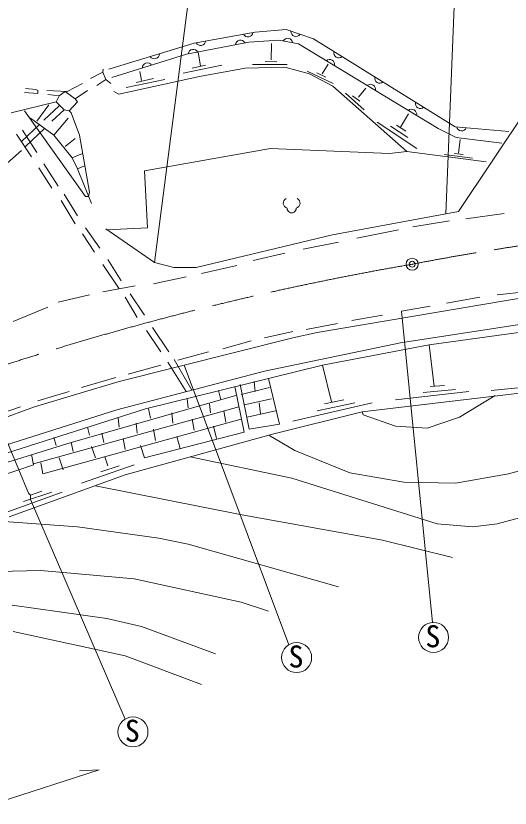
# Model space of a CAD drawing. Units: millimetres, scale not verified. Extents: x 40000 to 680000, y 20000 to 380000.
# Drawn here: x 129862 to 171030, y 253029 to 318996 of the extents above; entities that cross this region are included whole.
import ezdxf
from ezdxf.enums import TextEntityAlignment as Align

# ---------------------------------------------------------------- set-up
doc = ezdxf.new("R2010")
doc.units = ezdxf.units.MM
doc.header["$LTSCALE"] = 1000
doc.header["$PDMODE"] = 32
doc.header["$PDSIZE"] = 500
doc.linetypes.add('CHAIN', pattern=[18.5, 12, -1.5, 3.5, -1.5])
for name, color, linetype, lineweight in [('M-BGD', 7, 'Continuous', 13), ('M-BMK', 2, 'CHAIN', 13), ('M-BMK-SRVR', 3, 'Continuous', 13)]:
    doc.layers.add(name, color=color, linetype=linetype, lineweight=lineweight)
doc.styles.add('ＭＳ ゴシック', font='')
doc.styles.get('ＭＳ ゴシック').set_extended_font_data('MS Gothic')

msp = doc.modelspace()

# ---------------------------------------------------------------- linework, layer by layer
at = {"layer": 'M-BGD'}
for p, q in [((166458, 322425), (165680, 302502)), ((144214, 320139), (141420, 298464)), ((151136, 315320), (151160, 316693)), ((145060, 315990), (145230, 314805)), ((147008, 314890), (143790, 314212)), ((145653, 314890), (144552, 314636)), ((152257, 314720), (148955, 314636)), ((149584, 314953), (152463, 314945)), ((150637, 315195), (151597, 315172)), ((154313, 314159), (152257, 314720)), ((155372, 314181), (155864, 314977)), ((136086, 313789), (137102, 314297)), ((137102, 314297), (137125, 314553)), ((137102, 314297), (137356, 313704)), ((140189, 314361), (140319, 313620)), ((148955, 314636), (145145, 313958)), ((154132, 314384), (156277, 313362)), ((156261, 313149), (154313, 314159)), ((154943, 314259), (155692, 313900)), ((135408, 313366), (134138, 312688)), ((137356, 313704), (136594, 313196)), ((137356, 313704), (137779, 313366)), ((145145, 313958), (138449, 312480)), ((142266, 313704), (139049, 313027)), ((141335, 313789), (139896, 313450)), ((130667, 312942), (131514, 312858)), ((131514, 312858), (131683, 312773)), ((131683, 312773), (131683, 312519)), ((134138, 312688), (132445, 312773)), ((133969, 312688), (133461, 312350)), ((134816, 312096), (133969, 312688)), ((135832, 312773), (134816, 312096)), ((138449, 312480), (138033, 312688)), ((162417, 307693), (156261, 313149)), ((158405, 312219), (159014, 312979)), ((131683, 312519), (130582, 312604)), ((132530, 312434), (133461, 312350)), ((133461, 312350), (133207, 311842)), ((134985, 311842), (134816, 312096)), ((157305, 312546), (158885, 311166)), ((157890, 312324), (158499, 311879)), ((133207, 311842), (129482, 310910)), ((132614, 311588), (131598, 310233)), ((133461, 311503), (132191, 310318)), ((133207, 311842), (133884, 311164)), ((134308, 311080), (134985, 311842)), ((135662, 303968), (130582, 311080)), ((133884, 311164), (132868, 310233)), ((133884, 311164), (134308, 311080)), ((134308, 311080), (134477, 310910)), ((134477, 310910), (135154, 309048)), ((162574, 310839), (161909, 309725)), ((172492, 311334), (166735, 302698)), ((131090, 310487), (133038, 309048)), ((134223, 310487), (133038, 309048)), ((163264, 307947), (159962, 310148)), ((131852, 309979), (130328, 308540)), ((130413, 309471), (131598, 307608)), ((132276, 309640), (130667, 308116)), ((161062, 309810), (162502, 308878)), ((161570, 309894), (162332, 309386)), ((129905, 309132), (131175, 307270)), ((133038, 309048), (134562, 307185)), ((134816, 308794), (133969, 308116)), ((135154, 309048), (136001, 304306)), ((166728, 307572), (166874, 308700)), ((130328, 307778), (128889, 306508)), ((135408, 307524), (134562, 307185)), ((151072, 307947), (140573, 306084)), ((160978, 307524), (151072, 307947)), ((162417, 307693), (160978, 307524)), ((169021, 306846), (162417, 307693)), ((165548, 307442), (167888, 307156)), ((166364, 307546), (167123, 307447)), ((134562, 307185), (134985, 306254)), ((131768, 306338), (132868, 304645)), ((132191, 306677), (133376, 304814)), ((135578, 306508), (134985, 306254)), ((136170, 303375), (134985, 306254)), ((140573, 306084), (140827, 301343)), ((133884, 304137), (134985, 302359)), ((136001, 304306), (135916, 303968)), ((133630, 303629), (134816, 301682)), ((135916, 303968), (135662, 303968)), ((166735, 302698), (156236, 300750)), ((170545, 302528), (167328, 302105)), ((165973, 301936), (162925, 301428)), ((135408, 300835), (136424, 299311)), ((135662, 301343), (136848, 299650)), ((141420, 298464), (137356, 301258)), ((140827, 301343), (137440, 301174)), ((161740, 301174), (158268, 300496)), ((156236, 300750), (144891, 298041)), ((156744, 300158), (153781, 299565)), ((152257, 299226), (149632, 298634)), ((137102, 298295), (138456, 296263)), ((137525, 298718), (138626, 296940)), ((143028, 298041), (141420, 298464)), ((148278, 298210), (145314, 297533)), ((144891, 298041), (143028, 298041)), ((144044, 297279), (141335, 296686)), ((139811, 296517), (137102, 296009)), ((136001, 295755), (133376, 295162)), ((138964, 295586), (139980, 293892)), ((139388, 295840), (140573, 294062)), ((154966, 292622), (175456, 296094)), ((168513, 295586), (165719, 295078)), ((173085, 296094), (169952, 295755)), ((132530, 294739), (129651, 293554)), ((164364, 294824), (161994, 294400)), ((161994, 294400), (164564, 268493)), ((183499, 294231), (164280, 291606)), ((160385, 294062), (157845, 293638)), ((176641, 294062), (161909, 291776)), ((141250, 293046), (142605, 291014)), ((156660, 293384), (154035, 292876)), ((140742, 292792), (141928, 291014)), ((152934, 292707), (150564, 292199)), ((152934, 292199), (154966, 292622)), ((152934, 292199), (138456, 288558)), ((149463, 291945), (147092, 291268)), ((161909, 291776), (150564, 289405)), ((164280, 291606), (155390, 289913)), ((164280, 291606), (164703, 288135)), ((145907, 291014), (143367, 290336)), ((143043, 290389), (144507, 287818)), ((141928, 289913), (139218, 289151)), ((155390, 289913), (140658, 286272)), ((142520, 290167), (144044, 287712)), ((143875, 289913), (152596, 266630)), ((155390, 289913), (156152, 286865)), ((150564, 289405), (138287, 286188)), ((138456, 288558), (131429, 286442)), ((138202, 288897), (135324, 288050)), ((149294, 284579), (148532, 288304)), ((149717, 288558), (149802, 287712)), ((150902, 288812), (151834, 285002)), ((158692, 286018), (177911, 288304)), ((176048, 288474), (169444, 287796)), ((134308, 287712), (131683, 286950)), ((146754, 287796), (146923, 287034)), ((148108, 288135), (148870, 284325)), ((150987, 288050), (148616, 287458)), ((167582, 287712), (161486, 287034)), ((166481, 287881), (163772, 287627)), ((165550, 288220), (164364, 288135)), ((148193, 287373), (134477, 283478)), ((144129, 287119), (144214, 286357)), ((151156, 287119), (148870, 286611)), ((157168, 287034), (155559, 286696)), ((169783, 287373), (166820, 285595)), ((131429, 286442), (116358, 281023)), ((130244, 286442), (127280, 285426)), ((148447, 286442), (131344, 281700)), ((145992, 286696), (146076, 285934)), ((150140, 286780), (150225, 285849)), ((159538, 286780), (152934, 285256)), ((158099, 286780), (154966, 286103)), ((138287, 286188), (126010, 282293)), ((140658, 286272), (126264, 281700)), ((140912, 286272), (141081, 285510)), ((142859, 285934), (142944, 285087)), ((147177, 286103), (147346, 285172)), ((151495, 286103), (149124, 285595)), ((151241, 284156), (158692, 286018)), ((158776, 285764), (158692, 286018)), ((161486, 284833), (158776, 285764)), ((128466, 285087), (130921, 279245)), ((148616, 285426), (132106, 280854)), ((138372, 285510), (138456, 284748)), ((139896, 285087), (139980, 284240)), ((144552, 285426), (144722, 284494)), ((151834, 285002), (149294, 284579)), ((166820, 285595), (164110, 284664)), ((135832, 284748), (136001, 284071)), ((148870, 284325), (140573, 282208)), ((141335, 284579), (141504, 283648)), ((146330, 284833), (146584, 283817)), ((164110, 284664), (161486, 284833)), ((133038, 283902), (133207, 283224)), ((137017, 284240), (137186, 283478)), ((138795, 283817), (138964, 282886)), ((138964, 280769), (151241, 284156)), ((143282, 283986), (143536, 282970)), ((150929, 284070), (153104, 282801)), ((134477, 283478), (126603, 281023)), ((134477, 283478), (134646, 282716)), ((136170, 283140), (136509, 282208)), ((140573, 282208), (140234, 283224)), ((131175, 282462), (131344, 281616)), ((153104, 282801), (157676, 280938)), ((170884, 280854), (177488, 282716)), ((132106, 280854), (131937, 281785)), ((133461, 282208), (133800, 281192)), ((137271, 282293), (137525, 281531)), ((144383, 282293), (152850, 280515)), ((131344, 281616), (126772, 280092)), ((139726, 281616), (135324, 280092)), ((138456, 281531), (136932, 281023)), ((129312, 277298), (138964, 280769)), ((152850, 280515), (164957, 276705)), ((157676, 280938), (162163, 280176)), ((166481, 280092), (170884, 280854)), ((136483, 279877), (148532, 277467)), ((162163, 280176), (166481, 280092)), ((169952, 276705), (181806, 279838)), ((133715, 279330), (128804, 277552)), ((132868, 279330), (130498, 278568)), ((130921, 279245), (131090, 279076)), ((132022, 279414), (131090, 279076)), ((131090, 279076), (131090, 278737)), ((131090, 278737), (138964, 260449)), ((148532, 277467), (160385, 275350)), ((128504, 276914), (134985, 276451)), ((134985, 276451), (141758, 275520)), ((164957, 276705), (167920, 276451)), ((167920, 276451), (169952, 276705)), ((141758, 275520), (144214, 275012)), ((160385, 275350), (166227, 273911)), ((144214, 275012), (156744, 271456)), ((131937, 272810), (127280, 272726)), ((139726, 272133), (131937, 272810)), ((148616, 270186), (139726, 272133)), ((129566, 269932), (137440, 268831)), ((150902, 269424), (148616, 270186)), ((137440, 268831), (140319, 268154)), ((140319, 268154), (146500, 265868)), ((138964, 265698), (129651, 267730)), ((145314, 263328), (138964, 265698)), ((126944, 253029), (136790, 256217)), ((136790, 256217), (135154, 256131))]:
    msp.add_line(p, q, dxfattribs=at)
for points in [[(137611, 314548), (144707, 316725), (149789, 317647), (152369, 317857), (154651, 317085), (166447, 309765), (170923, 309362)], [(170326, 308390), (166534, 308870), (165025, 309607), (153416, 316652), (151778, 316968), (149262, 316816), (147113, 316383), (144068, 315802), (137862, 313867)]]:
    msp.add_lwpolyline(points, dxfattribs=at)
for centre in [(164649, 267246), (153248, 265564), (139617, 259383)]:
    msp.add_circle(centre, 1250, dxfattribs=at)
for centre, radius, start, end in [((149191, 317657), 417, 206.53892, 354.01852), ((153187, 317704), 417, 177.56122, 325.04081), ((145255, 316943), 417, 206.53892, 354.01852), ((148569, 316557), 417, 27.6501, 175.12969), ((152491, 316712), 417, 5.34432, 152.82391), ((144642, 315792), 417, 27.06811, 174.5477), ((156765, 315911), 417, 164.43913, 311.91872), ((141401, 315833), 417, 213.32142, 0.80101), ((155989, 314954), 417, 345.00853, 132.48812), ((140820, 314667), 417, 33.57526, 181.05485), ((160164, 313801), 417, 164.43913, 311.91872), ((159409, 312879), 417, 345.00853, 132.48812), ((163562, 311692), 417, 164.43913, 311.91872), ((162829, 310804), 417, 345.00853, 132.48812), ((166988, 309834), 417, 191.1063, 338.58589), ((152554, 303392), 419, 113.44836, 257.2818), ((153116, 303392), 419, 282.7182, 66.55164), ((152835, 302960), 374, 176.52859, 3.47141)]:
    msp.add_arc(centre, radius, start, end, dxfattribs=at)
at = {"layer": 'M-BMK'}
for centre, radius, start, end in [((206073, 73385), 229044, 90.25978, 100.87248), ((203681, 60745), 241052, 99.74738, 111.70462)]:
    msp.add_arc(centre, radius, start, end, dxfattribs=at)
at = {"layer": 'M-BMK-SRVR'}
msp.add_circle((162870, 298317), 500, dxfattribs=at)
msp.add_point((162870, 298317), dxfattribs=at)

# ---------------------------------------------------------------- texts
at = {"layer": 'M-BGD', "style": 'ＭＳ ゴシック'}
for p in [(163970, 265872), (152570, 264190), (138938, 258009)]:
    msp.add_text('S', height=1833, dxfattribs=at).set_placement(p, align=Align.BOTTOM_LEFT)

doc.saveas('drawing.dxf')
